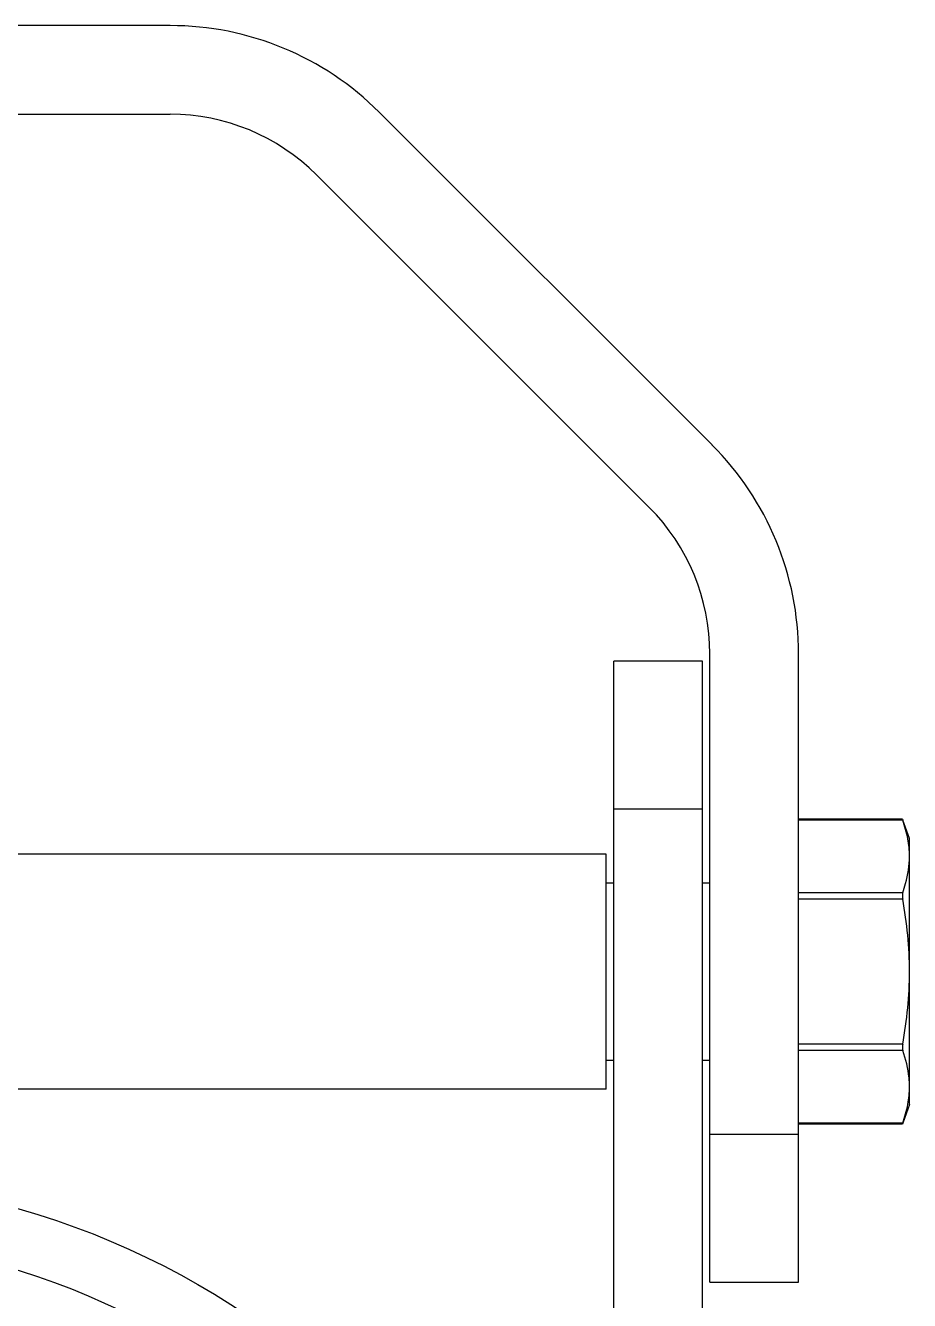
# Model space of a CAD drawing. Extents: x 1725261 to 1937680, y 860327 to 1571294.
# Drawn here: x 1832117 to 1832829, y 1209863 to 1210890 of the extents above; entities that cross this region are included whole.
import ezdxf

# ---------------------------------------------------------------- set-up
doc = ezdxf.new("R2010")
doc.units = 0
doc.header["$LTSCALE"] = 1000
doc.header["$MEASUREMENT"] = 0

msp = doc.modelspace()

# ---------------------------------------------------------------- linework, layer by layer
at = {"linetype": 'Continuous'}
for p, q in [((1832233.4, 1210890.1), (1831638.1, 1210890.1)), ((1832669.7, 1210552.4), (1832401.8, 1210820.3)), ((1831638.1, 1210818.6), (1832233.4, 1210818.6)), ((1832351.2, 1210769.8), (1832619.1, 1210501.9)), ((1832662, 1210378.1), (1832590.6, 1210378.1)), ((1832590.6, 1209318.4), (1832590.6, 1210378.1)), ((1832662, 1209318.4), (1832662, 1210378.1)), ((1832668, 1209878), (1832668, 1210384)), ((1832739.4, 1209878), (1832739.4, 1210384)), ((1832662, 1210259), (1832590.6, 1210259)), ((1832823, 1210250.9), (1832739.4, 1210250.9)), ((1832823.3, 1210250.1), (1832739.4, 1210250.1)), ((1832823, 1210250.9), (1832823.3, 1210250.1)), ((1832828.7, 1210235.2), (1832823.3, 1210250.1)), ((1832828.7, 1210020.9), (1832828.7, 1210235.2)), ((1832584.6, 1210222.7), (1831286.8, 1210222.7)), ((1832584.6, 1210033.4), (1832584.6, 1210222.7)), ((1832584.6, 1210199.5), (1832590.6, 1210199.5)), ((1832584.6, 1210199.5), (1832590.6, 1210199.5)), ((1832662, 1210199.5), (1832668, 1210199.5)), ((1832662, 1210199.5), (1832668, 1210199.5)), ((1832823.3, 1210191.6), (1832739.4, 1210191.6)), ((1832823.3, 1210186.5), (1832739.4, 1210186.5)), ((1832823.3, 1210069.6), (1832739.4, 1210069.6)), ((1832823.3, 1210064.5), (1832739.4, 1210064.5)), ((1832584.6, 1210056.6), (1832590.6, 1210056.6)), ((1832584.6, 1210056.6), (1832590.6, 1210056.6)), ((1832662, 1210056.6), (1832668, 1210056.6)), ((1832662, 1210056.6), (1832668, 1210056.6)), ((1832584.6, 1210033.4), (1831286.8, 1210033.4)), ((1832828.7, 1210020.9), (1832823.3, 1210006)), ((1832823.3, 1210006), (1832739.4, 1210006)), ((1832823, 1210005.2), (1832739.4, 1210005.2)), ((1832823.3, 1210006), (1832823, 1210005.2)), ((1832668, 1209997.1), (1832739.4, 1209997.1)), ((1832668, 1209878), (1832739.4, 1209878))]:
    msp.add_line(p, q, dxfattribs=at)
for radius in [642.9, 595.3]:
    msp.add_circle((1831935.7, 1209318.4), radius, dxfattribs=at)
for centre, radius, start, end in [((1832233.4, 1210651.9), 238.1, 45, 90), ((1832233.4, 1210651.9), 166.7, 45, 90), ((1832501.3, 1210384), 238.1, 0, 45), ((1832501.3, 1210384), 166.7, 0, 45)]:
    msp.add_arc(centre, radius, start, end, dxfattribs=at)
for points in [[(1832827.4, 1210234.9), (1832826.4, 1210240.1), (1832825, 1210245.1), (1832823.3, 1210250.1)], [(1832828.7, 1210220.9), (1832828.7, 1210225.6), (1832828.2, 1210230.3), (1832827.4, 1210234.9)], [(1832828.7, 1210128.1), (1832828.7, 1210147.6), (1832826.6, 1210167.2), (1832823.3, 1210186.5)], [(1832823.3, 1210069.6), (1832826.6, 1210088.9), (1832828.7, 1210108.5), (1832828.7, 1210128.1)], [(1832827.4, 1210021.2), (1832828.2, 1210025.8), (1832828.7, 1210030.5), (1832828.7, 1210035.3)], [(1832823.3, 1210006), (1832825, 1210011), (1832826.4, 1210016), (1832827.4, 1210021.2)]]:
    msp.add_open_spline(points, degree=3, dxfattribs=at)
for points, knots in [([(1832823.3, 1210191.6), (1832824.1, 1210194), (1832827.1, 1210203.5), (1832828.7, 1210213.5), (1832828.7, 1210220.9)], [0, 0, 0, 0, 0.25524, 1, 1, 1, 1]), ([(1832823.3, 1210191.6), (1832823.2, 1210191.3), (1832822.9, 1210189.6), (1832823, 1210187.9), (1832823.3, 1210186.5)], [0, 0, 0, 0, 0.185973, 1, 1, 1, 1]), ([(1832823.3, 1210069.6), (1832823.2, 1210069.1), (1832823, 1210067.4), (1832822.9, 1210065.6), (1832823.3, 1210064.5)], [0, 0, 0, 0, 0.299097, 1, 1, 1, 1]), ([(1832828.7, 1210035.3), (1832828.7, 1210037.7), (1832828.2, 1210047.6), (1832825.7, 1210057.4), (1832823.3, 1210064.5)], [0, 0, 0, 0, 0.246657, 1, 1, 1, 1])]:
    msp.add_open_spline(points, degree=3, knots=knots, dxfattribs=at)

doc.saveas('drawing.dxf')
